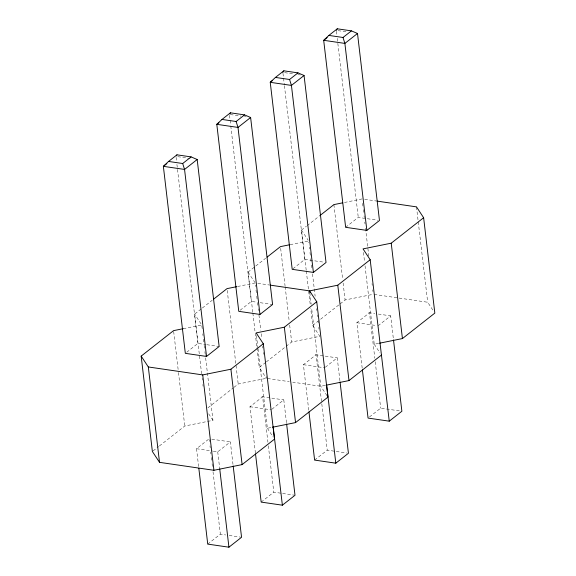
<?xml version="1.0" encoding="UTF-8"?>
<svg xmlns="http://www.w3.org/2000/svg" width="576" height="576" viewBox="0 0 576 576"><rect width="100%" height="100%" fill="white"/><g stroke="black" fill="none" stroke-linecap="round" stroke-linejoin="round"><path stroke-width="0.43" stroke-dasharray="2.88 2.16" d="M201.622 373.824L194.609 314.1L201.65 308.563M202.356 308.009L212.22 300.262M252.763 312.206L248.047 272.088L255.096 266.551M255.794 265.997L265.658 258.25M306.202 270.194L301.493 230.083L306.418 226.202M307.123 225.648L319.097 216.238M186.732 352.238L197.95 343.418L205.898 344.578M240.17 310.234L251.388 301.406L256.687 302.184M292.91 268.769L304.834 259.402L324.259 262.238M345.65 227.311L358.272 217.39L377.705 220.226M153.079 450.936L158.71 446.508M159.415 445.954L184.774 426.017L212.962 420.329L205.315 355.255M207.929 407.822L233.287 387.886M233.986 387.331L238.212 384.012L266.4 378.324L289.217 381.658M266.191 376.538L266.4 378.324L259.258 367.474L265.594 362.491M266.299 361.937L291.658 342L319.838 336.312L312.696 325.462L310.709 308.527M312.696 325.462L339.458 304.423M340.164 303.869L345.096 299.988L373.277 294.3M198.626 466.553L196.531 448.726L209.153 438.797L208.411 438.689M255.42 453.067L249.97 406.714L262.598 396.792L267.934 442.253M308.75 410.162L303.415 364.702L316.037 354.78L321.689 402.919M362.196 368.158L356.854 322.697L369.475 312.768L374.818 358.229M213.314 451.174L217.728 451.822L230.35 441.893L233.071 465.07M271.872 409.255L283.795 399.888L286.517 423.065M325.31 367.25L337.234 357.876L339.955 381.053M378.05 325.793L390.672 315.864L393.394 339.041M207.734 544.104L220.356 534.182L225.655 534.953M261.173 502.092L273.802 492.17L281.75 493.33M314.618 460.087L327.24 450.158L346.673 452.995M369.461 416.974L380.678 408.154L400.111 410.99M344.462 202.478L362.074 198.922M290.138 244.663L308.635 240.934L308.844 242.712M237.578 286.495L255.197 282.938L255.614 286.51M183.254 328.687L201.751 324.95L194.609 314.1M365.033 265.817L374.249 344.261L378.648 343.368M325.21 385.38L320.803 386.266L292.723 382.169M258.048 348.941L267.365 428.278L271.771 427.392M338.069 30.643L347.789 32.062M284.63 72.655L294.343 74.074M297.878 74.585L300.528 74.974M230.306 114.53L240.905 116.086M244.44 116.597L246.204 116.856M177.746 156.672L190.116 158.479M364.709 199.303L376.114 200.974M374.155 294.43L427.687 302.249L433.404 310.932M257.825 283.327L269.237 284.99M368.734 312.66L374.774 313.546M378.31 314.064L390.672 315.864M260.222 302.702L272.585 304.51M356.854 322.697L376.286 325.534M315.295 354.672L337.234 357.876M206.784 344.707L219.146 346.514M303.415 364.702L324.612 367.798M261.85 396.684L283.795 399.888M249.97 406.714L271.166 409.81M211.802 439.186L230.35 441.893M196.531 448.726L212.429 451.044M282.629 493.459L294.113 495.137M229.19 535.471L240.674 537.149M301.493 230.083L308.16 240.206M374.249 344.261L379.966 352.937M248.047 272.088L254.714 282.218M326.995 395.676L320.803 386.266L311.587 307.829M267.365 428.278L273.082 436.961M208.67 413.82L212.962 420.329M416.484 206.87L427.687 302.249M362.599 203.378L362.916 206.05M363.334 209.621L363.643 212.292M364.068 215.856L364.277 217.642M364.795 222.098L365.011 223.884M365.53 228.341L368.777 255.974M372.024 283.608L372.233 285.386M372.758 289.843L372.967 291.629M363.463 252.446L364.615 262.253M336.406 31.277L336.83 34.841M337.248 38.398L358.272 217.39M375.235 361.8L380.678 408.154M333.893 204.61L342.684 279.49M343.109 283.054L345.096 299.988M309.37 247.169L309.578 248.954M309.996 252.518L310.313 255.197M310.73 258.761L311.04 261.432M311.465 264.996L311.774 267.674M312.509 273.91L315.13 296.201M316.591 308.678L316.8 310.464M317.326 314.921L317.534 316.699M318.06 321.156L318.269 322.942M318.794 327.398L319.003 329.177M309.809 292.673L311.17 304.258M306.31 271.087L310.284 304.956M282.967 73.289L284.328 84.859M284.429 85.752L304.834 259.402M321.797 403.805L327.24 450.158M280.663 248.4L285.055 285.84M285.163 286.733L289.246 321.502M289.663 325.066L291.658 342M256.032 290.074L256.349 292.745M256.766 296.309L257.076 298.987M257.501 302.551L257.81 305.23M258.228 308.794L258.444 310.572M258.962 315.029L260.741 330.185M261.166 333.749L261.684 338.206M262.627 346.234L262.836 348.012M263.362 352.469L263.57 354.254M256.471 335.57L257.94 348.055M252.864 313.092L256.846 346.968M256.954 347.861L259.258 367.474M229.529 115.294L230.681 125.093M230.782 125.978L251.388 301.406M268.351 445.817L273.802 492.17M227.218 290.412L238.212 384.012M217.728 451.822L219.614 467.863M201.859 325.843L202.277 329.407M202.802 333.864L203.011 335.65M203.429 339.214L203.746 341.885M204.163 345.456L204.473 348.127M204.898 351.691L205.207 354.37M202.147 378.281L202.356 380.066M202.882 384.523L203.09 386.302M176.083 157.306L176.508 160.87M176.926 164.426L197.95 343.418M209.261 439.69L209.47 441.475M209.995 445.932L210.204 447.71M210.722 452.167L210.931 453.953M211.356 457.517L211.666 460.195M212.083 463.759L212.4 466.43M213.026 471.78L220.356 534.182M173.671 331.531L178.387 371.642M178.488 372.535L184.774 426.017"/><path stroke-width="0.86" d="M176.314 155.887L176.969 154.829L191.102 156.895L197.179 159.509L219.146 346.514L206.525 356.443L185.328 353.34L163.361 166.342L168.552 161.446L176.969 154.829M229.752 113.875L230.407 112.817L244.541 114.883L250.618 117.504L272.585 304.51L259.963 314.431L238.766 311.335L216.799 124.33L221.998 119.434L230.407 112.817M282.866 72.396L283.853 70.812L297.979 72.871L304.063 75.492L326.03 262.498L313.402 272.419L292.205 269.323L270.238 82.318L275.436 77.429L283.853 70.812M336.305 30.384L337.291 28.8L351.425 30.866L357.502 33.48L379.469 220.486L366.847 230.407L345.65 227.311L323.683 40.306L328.874 35.417L337.291 28.8M166.867 163.584L163.361 166.342L184.558 169.438L197.179 159.509M218.902 122.674L216.799 124.33L237.996 127.426L250.618 117.504M272.34 80.662L270.238 82.318L291.434 85.414L304.063 75.492M324.382 39.758L327.19 37.555M168.552 161.446L182.686 163.512L191.102 156.895M221.998 119.434L236.124 121.5L244.541 114.883M275.436 77.429L289.57 79.488L297.979 72.871M328.874 35.417L343.008 37.483L351.425 30.866M357.502 33.48L344.88 43.409L323.683 40.306M270.115 285.12L309.6 290.887L316.742 301.738L284.342 327.211L256.162 332.899L263.304 343.75L274.507 439.128L242.107 464.602L213.926 470.29L159.516 462.341L152.374 451.49L141.17 356.112L173.57 330.638L183.254 328.687M213.624 299.153L227.009 288.634L236.7 286.675M267.07 257.141L280.447 246.622L289.26 244.843M319.802 215.683L333.893 204.61L342.698 202.831M141.17 356.112L148.313 366.962L202.723 374.911L230.904 369.216L263.304 343.75M309.809 292.673L309.6 290.887L337.788 285.199L370.188 259.733L363.038 248.882L391.226 243.187L423.626 217.721L416.484 206.87L376.992 201.103M272.65 427.212L295.553 422.59L327.953 397.116L316.742 301.738M326.088 385.2L348.991 380.578L381.391 355.111M379.534 343.195L402.43 338.573L434.83 313.099L423.626 217.721M198.835 468.331L207.734 544.104L228.931 547.2L241.553 537.278L233.179 465.962M255.521 453.96L261.173 502.092L282.377 505.188L294.998 495.266L286.618 423.958M308.959 411.948L314.618 460.087L335.815 463.183L348.437 453.254L340.063 381.946M362.405 369.936L368.057 418.075L389.254 421.171L401.875 411.25L393.502 339.934M343.008 37.483L344.88 43.409L366.847 230.407M289.57 79.488L291.434 85.414L313.402 272.419M236.124 121.5L237.996 127.426L259.963 314.431M182.686 163.512L184.558 169.438L206.525 356.443M391.226 243.187L402.43 338.573M370.188 259.733L389.254 421.171M337.788 285.199L348.991 380.578M326.599 384.739L335.815 463.183M284.342 327.211L295.553 422.59M273.161 426.744L282.377 505.188M230.904 369.216L242.107 464.602M219.715 468.756L228.931 547.2M202.723 374.911L213.926 470.29M148.313 366.962L159.516 462.341"/></g></svg>
